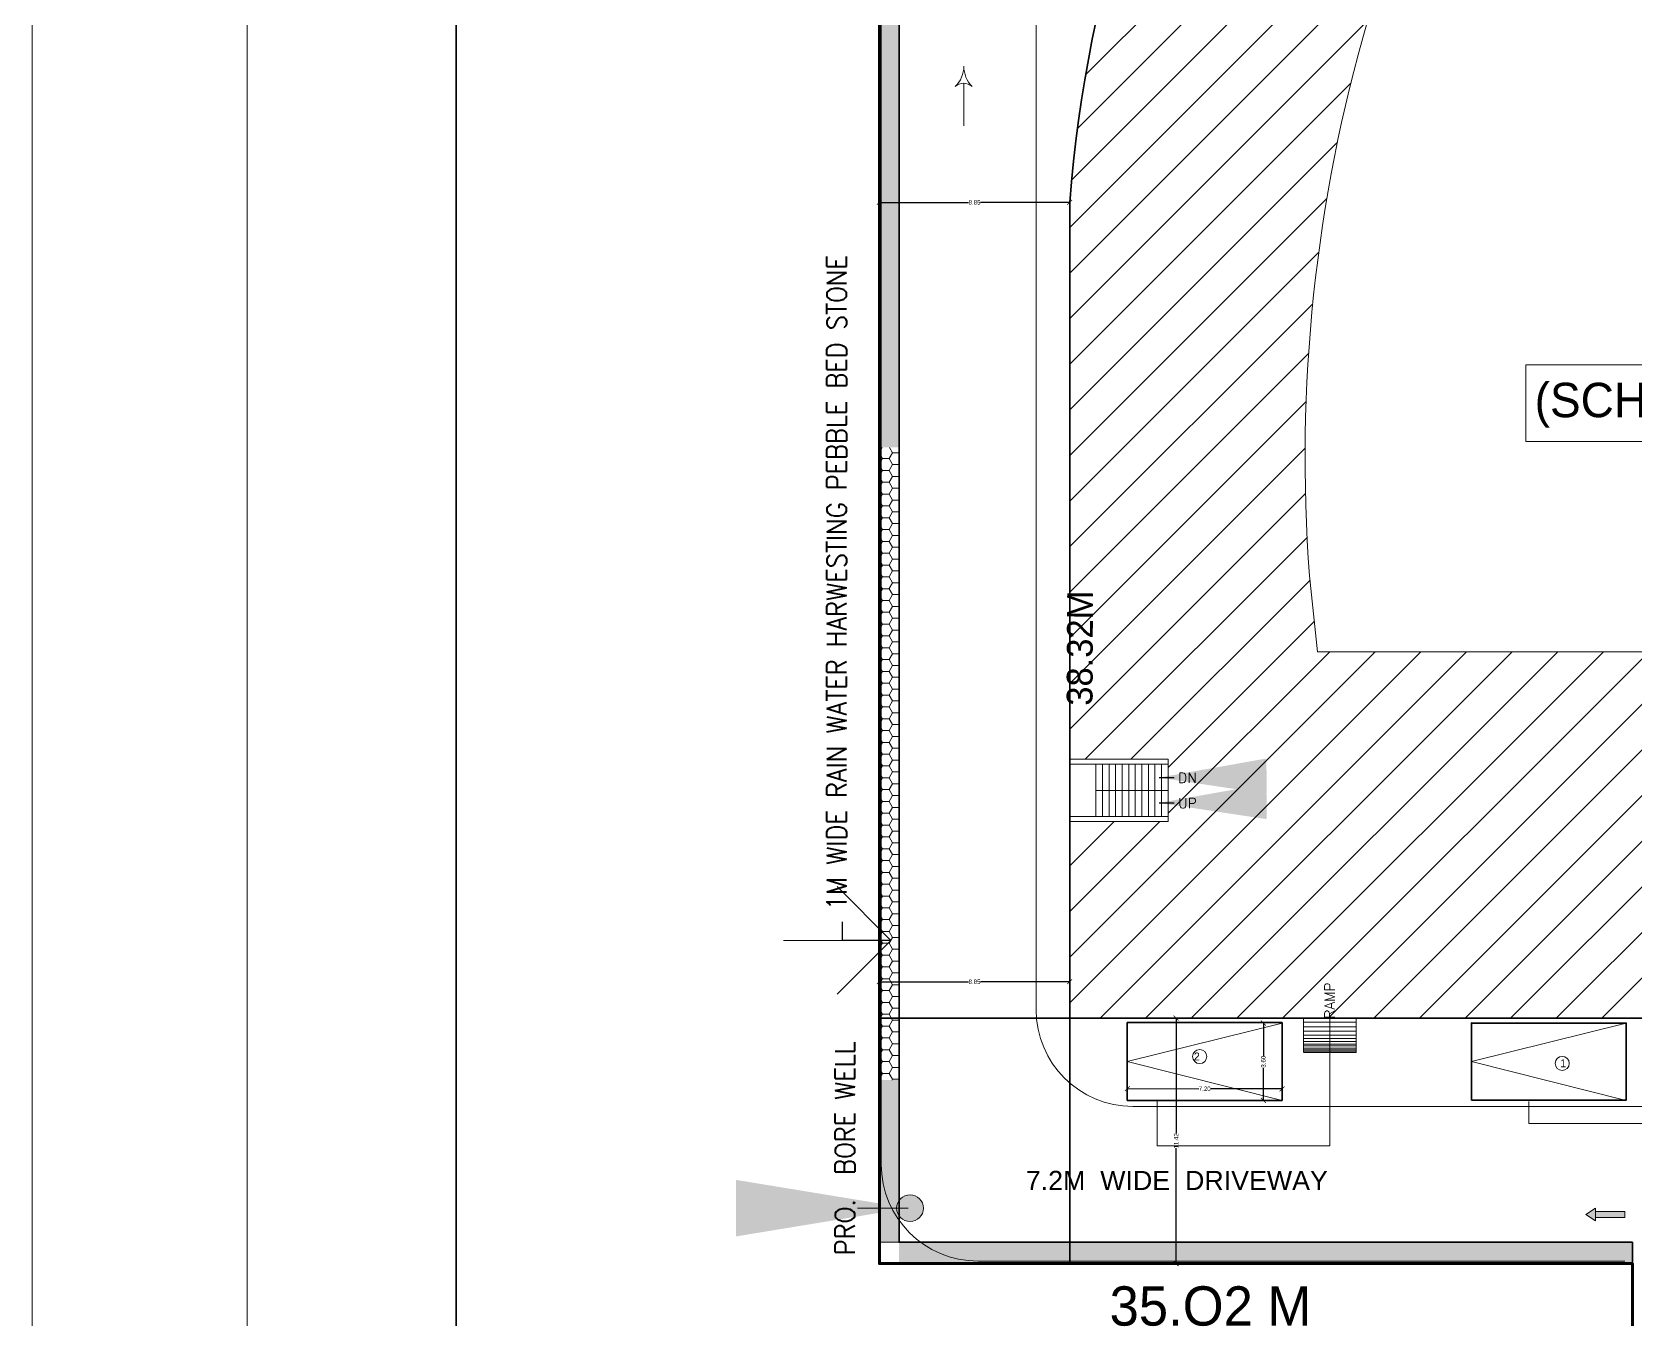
# Model space of a CAD drawing. Header units: metres. Extents: x 43 to 977, y 102 to 459.
# Drawn here: x 42.9 to 117.5, y 225.7 to 285.5 of the extents above; entities that cross this region are included whole.
import ezdxf

# ---------------------------------------------------------------- set-up
doc = ezdxf.new("R2010")
doc.units = ezdxf.units.M
doc.header["$MEASUREMENT"] = 0
doc.header["$PDMODE"] = 3
doc.layers.get('0').update_dxf_attribs({"lineweight": 0})
doc.layers.get('Defpoints').update_dxf_attribs({"lineweight": 0})
for name, color, linetype, lineweight in [('6A', 30, 'Continuous', 0), ('BLK_1_LVL_0_BLDG_FOOT_PRINT', 4, 'Continuous', 35), ('BLK_1_LVL_0_FRONT_SETBACK', 4, 'Continuous', 35), ('BLK_1_LVL_0_SIDE_SETBACK1', 4, 'Continuous', 35), ('BO', 7, 'Continuous', 0), ('DA_PARKING', 4, 'Continuous', 35), ('ele', 8, 'Continuous', 0), ('FLOOR 03', 120, 'Continuous', 0), ('FLOOR-GROUND', 231, 'Continuous', 0), ('hatch', 7, 'Continuous', 0), ('ILAND', 7, 'Continuous', 0), ('PARKING_SLOT', 4, 'Continuous', 35), ('PLOT_BOUNDARY', 4, 'Continuous', 35), ('RWH', 4, 'Continuous', 35), ('Staircase', 140, 'Continuous', 0), ('TE', 9, 'Continuous', 0), ('TEXT', 130, 'Continuous', 0), ('WALL', 7, 'Continuous', 0), ('WIN', 13, 'Continuous', 0)]:
    doc.layers.add(name, color=color, linetype=linetype, lineweight=lineweight)
doc.styles.add('AR', font='arial.ttf')
doc.styles.add('ARIAL NARROW', font='')
doc.styles.get("Standard").update_dxf_attribs({"font": 'romans.shx'})
doc.styles.add('visa', font='swissc.ttf')
doc.styles.get('ARIAL NARROW').set_extended_font_data('Lydian BT')
doc.dimstyles.new('Copy of S-2', dxfattribs={"dimtxt": 10.5, "dimasz": 5, "dimexe": 2, "dimexo": 50, "dimgap": 5, "dimtad": 0, "dimtoh": 1, "dimdec": 1, "dimzin": 0, "dimdsep": 46, "dimlunit": 4, "dimtxsty": 'ARIAL NARROW', "dimcen": 0.09, "dimdle": 3, "dimse1": 1, "dimse2": 1, "dimclrd": 35, "dimclre": 35, "dimclrt": 5, "dimadec": 0, "dimazin": 0, "dimtfac": 1, "dimtdec": 1, "dimtofl": 0, "dimtmove": 0, "dimatfit": 3, "dimfxl": 0, "dimtolj": 1, "dimtzin": 0, "dimarcsym": 0})
doc.dimstyles.new('Copy(2) of S-2', dxfattribs={"dimtxt": 10.5, "dimasz": 8, "dimexe": 2, "dimexo": 50, "dimgap": 5, "dimtad": 0, "dimtoh": 1, "dimdec": 1, "dimzin": 0, "dimdsep": 46, "dimlunit": 4, "dimtxsty": 'ARIAL NARROW', "dimcen": 0.09, "dimdle": 3, "dimse1": 1, "dimse2": 1, "dimclrd": 7, "dimclre": 13, "dimclrt": 7, "dimadec": 0, "dimazin": 0, "dimtfac": 1, "dimtdec": 1, "dimtofl": 0, "dimtmove": 0, "dimatfit": 3, "dimfxl": 0, "dimtolj": 1, "dimtzin": 0, "dimlwd": 13, "dimarcsym": 0})
doc.dimstyles.new('Copy(2) of S-A', dxfattribs={"dimtxt": 8, "dimasz": 5, "dimexe": 2, "dimexo": 50, "dimgap": 5, "dimtad": 0, "dimtoh": 1, "dimdec": 1, "dimzin": 0, "dimdsep": 46, "dimlunit": 4, "dimtxsty": 'Standard', "dimblk": 'OPEN90', "dimcen": 0.09, "dimdle": 3, "dimclrd": 4, "dimclre": 4, "dimclrt": 3, "dimadec": 0, "dimazin": 0, "dimtfac": 1, "dimtdec": 1, "dimtofl": 0, "dimtmove": 0, "dimatfit": 3, "dimldrblk": 'OPEN90', "dimfxl": 0, "dimtolj": 1, "dimtzin": 0, "dimarcsym": 0})
doc.dimstyles.new('o3', dxfattribs={"dimscale": 0.23, "dimtxt": 0.9, "dimasz": 1, "dimexe": 5, "dimexo": 9, "dimgap": 0.23, "dimtad": 0, "dimzin": 3, "dimdsep": 46, "dimtxsty": 'visa', "dimblk": 'ARCHTICK', "dimcen": 0.09, "dimse1": 1, "dimse2": 1, "dimclrd": 7, "dimclre": 256, "dimclrt": 7, "dimadec": 0, "dimazin": 0, "dimtfac": 0.23, "dimtofl": 0, "dimtmove": 2, "dimatfit": 1, "dimldrblk": 'ARCHTICK', "dimfxl": 0, "dimtolj": 1, "dimtzin": 0, "dimarcsym": 0})
pattern_1 = [(0, (-28025.38965, 10171.09607), (0.476178375, 0.2749217118), [0.31745225, -0.6349045]), (120, (-28025.38965, 10171.09607), (-0.476178374, 0.2749217136), [0.31745225, -0.6349045]), (60, (-28025.38965, 10171.09607), (1e-09, 0.5498434254), [-0.6349045, 0.31745225])]

# ---------------------------------------------------------------- blocks, each defined once
blk = doc.blocks.new('_Open90')
at = {"color": 0, "linetype": 'ByBlock'}
for p, q in [((-0.5, 0.5), (0, 0)), ((0, 0), (-1, 0)), ((0, 0), (-0.5, -0.5))]:
    blk.add_line(p, q, dxfattribs=at)
blk = doc.blocks.new('_ArchTick')
at = {"color": 0, "const_width": 0.15}
blk.add_lwpolyline([(-0.5, -0.5), (0.5, 0.5)], dxfattribs=at)
blk = doc.blocks.new('*D639')
at = {"layer": 'Defpoints', "color": 0, "lineweight": 30}
for p in [(82.325, 241.337), (82.325, 239.647), (91.178, 239.647)]:
    blk.add_point(p, dxfattribs=at)
at = {"layer": 'WALL', "color": 7, "lineweight": -2}
for p, q in [((82.325, 241.337), (86.472, 241.337)), ((91.178, 241.337), (87.031, 241.337))]:
    blk.add_line(p, q, dxfattribs=at)
at = {"layer": 'WALL', "color": 7, "lineweight": -2, "xscale": 0.23, "yscale": 0.23, "zscale": 0.23, "rotation": 180}
blk.add_blockref('_ArchTick', (82.325, 241.337), dxfattribs=at)
at = {"layer": 'WALL', "color": 7, "lineweight": -2, "xscale": 0.23, "yscale": 0.23, "zscale": 0.23}
blk.add_blockref('_ArchTick', (91.178, 241.337), dxfattribs=at)
at = {"layer": 'WALL', "color": 7, "insert": (86.752, 241.337), "char_height": 0.207, "attachment_point": 5, "style": 'visa'}
blk.add_mtext('\\A1;8.85', dxfattribs=at)
blk = doc.blocks.new('*D30')
at = {"layer": 'Defpoints', "color": 0, "lineweight": 30}
for p in [(82.325, 277.587), (82.325, 277.587), (91.178, 277.587)]:
    blk.add_point(p, dxfattribs=at)
at = {"layer": 'WALL', "color": 7, "lineweight": -2}
for p, q in [((82.325, 277.587), (86.472, 277.587)), ((91.178, 277.587), (87.031, 277.587))]:
    blk.add_line(p, q, dxfattribs=at)
at = {"layer": 'WALL', "color": 7, "lineweight": -2, "xscale": 0.23, "yscale": 0.23, "zscale": 0.23, "rotation": 180}
blk.add_blockref('_ArchTick', (82.325, 277.587), dxfattribs=at)
at = {"layer": 'WALL', "color": 7, "lineweight": -2, "xscale": 0.23, "yscale": 0.23, "zscale": 0.23}
blk.add_blockref('_ArchTick', (91.178, 277.587), dxfattribs=at)
at = {"layer": 'WALL', "color": 7, "insert": (86.752, 277.587), "char_height": 0.207, "attachment_point": 5, "style": 'visa'}
blk.add_mtext('\\A1;8.85', dxfattribs=at)
blk = doc.blocks.new('*D31')
at = {"layer": 'Defpoints', "color": 0, "lineweight": 30}
for p in [(96.124, 239.647), (96.124, 228.226), (96.124, 228.226)]:
    blk.add_point(p, dxfattribs=at)
at = {"layer": 'WALL', "color": 7, "lineweight": -2}
for p, q in [((96.124, 239.647), (96.124, 234.281)), ((96.124, 228.226), (96.124, 233.592))]:
    blk.add_line(p, q, dxfattribs=at)
at = {"layer": 'WALL', "color": 7, "lineweight": -2, "xscale": 0.23, "yscale": 0.23, "zscale": 0.23}
for p, rotation in [((96.124, 239.647), 90), ((96.124, 228.226), 270)]:
    blk.add_blockref('_ArchTick', p, dxfattribs=dict(at, rotation=rotation))
at = {"layer": 'WALL', "color": 7, "insert": (96.124, 233.936), "char_height": 0.207, "attachment_point": 5, "rotation": 90, "style": 'visa'}
blk.add_mtext('\\A1;11.42', dxfattribs=at)
blk = doc.blocks.new('*D646')
at = {"layer": 'Defpoints', "color": 0, "lineweight": 30, "ltscale": 20}
for p in [(100.182, 239.416), (101.052, 239.416), (101.052, 235.816)]:
    blk.add_point(p, dxfattribs=at)
at = {"layer": 'TEXT', "color": 7, "lineweight": -2, "ltscale": 20}
for p, q in [((100.182, 239.416), (100.182, 237.897)), ((100.182, 235.816), (100.182, 237.335))]:
    blk.add_line(p, q, dxfattribs=at)
at = {"layer": 'TEXT', "color": 7, "lineweight": -2, "ltscale": 20, "xscale": 0.23, "yscale": 0.23, "zscale": 0.23}
for p, rotation in [((100.182, 239.416), 90), ((100.182, 235.816), 270)]:
    blk.add_blockref('_ArchTick', p, dxfattribs=dict(at, rotation=rotation))
at = {"layer": 'TEXT', "color": 7, "ltscale": 20, "insert": (100.182, 237.616), "char_height": 0.207, "attachment_point": 5, "rotation": 90, "style": 'visa'}
blk.add_mtext('\\A1;3.60', dxfattribs=at)
blk = doc.blocks.new('*D647')
at = {"layer": 'Defpoints', "color": 0, "lineweight": 30, "ltscale": 20}
for p in [(93.854, 236.365), (93.852, 235.833), (101.052, 235.816)]:
    blk.add_point(p, dxfattribs=at)
at = {"layer": 'TEXT', "color": 7, "lineweight": -2, "ltscale": 20}
for p, q in [((93.854, 236.365), (97.173, 236.357)), ((101.054, 236.348), (97.734, 236.356))]:
    blk.add_line(p, q, dxfattribs=at)
at = {"layer": 'TEXT', "color": 7, "lineweight": -2, "ltscale": 20, "xscale": 0.23, "yscale": 0.23, "zscale": 0.23}
for p, rotation in [((93.854, 236.365), 179.8633524936566), ((101.054, 236.348), 359.8633524936566)]:
    blk.add_blockref('_ArchTick', p, dxfattribs=dict(at, rotation=rotation))
at = {"layer": 'TEXT', "color": 7, "ltscale": 20, "insert": (97.454, 236.357), "char_height": 0.207, "attachment_point": 5, "rotation": 359.86335, "style": 'visa'}
blk.add_mtext('\\A1;7.20', dxfattribs=at)

msp = doc.modelspace()

# ---------------------------------------------------------------- hatches: boundary and pattern name
at = {"layer": 'ele', "lineweight": 13, "ltscale": 3}
h = msp.add_hatch(dxfattribs=at)
h.set_pattern_fill('HONEY', color=256, scale=2.539618, style=0)
h.set_pattern_definition(pattern_1)
h.paths.add_polyline_path([(83.23955, 319.82893), (82.32529, 319.82893), (82.32529, 266.18665), (83.23955, 266.18665)])
h = msp.add_hatch(dxfattribs=at)
h.set_pattern_fill('HONEY', color=256, scale=2.539618, style=0)
h.set_pattern_definition(pattern_1)
h.paths.add_polyline_path([(83.23955, 266.18665), (82.32529, 266.18665), (82.32529, 236.75903), (83.23955, 236.75903)])
h = msp.add_hatch(dxfattribs=at)
h.set_pattern_fill('HONEY', color=256, scale=2.539618, style=0)
h.set_pattern_definition(pattern_1)
h.paths.add_polyline_path([(83.23955, 236.75903), (82.32529, 236.75903), (82.32529, 232.26391), (82.32529, 229.21637), (83.23955, 229.21637)])
h.paths.add_polyline_path([(117.34097, 228.22591), (117.34097, 229.21637), (83.23955, 229.21637), (83.23955, 228.22591)])
at = {"layer": 'TE', "ltscale": 45}
h = msp.add_hatch(dxfattribs=at)
h.set_pattern_fill('ANSI31', color=256, scale=12)
h.set_pattern_definition([(45, (-323199.068, -35507.0351), (-1.060660172, 1.060660172), [])])
h.paths.add_polyline_path([(91.17815, 277.58731, -0.06867483), (95.0402, 295.19823), (100.58273, 292.62276), (100.50862, 292.46327), (100.71367, 292.36799), (100.78778, 292.52747), (100.80896, 292.57304), (101.73002, 294.55521), (101.45661, 294.68225), (101.18321, 294.80929), (100.90981, 294.93633), (100.63641, 295.06338), (100.36301, 295.19042), (100.08961, 295.31746), (99.8162, 295.44451), (99.5428, 295.57155), (99.2694, 295.69859), (98.996, 295.82563), (98.7226, 295.95268), (98.44919, 296.07972), (97.52813, 294.09756), (95.05764, 295.24553, -0.01776211), (96.83528, 299.57873, -0.00085724), (96.92883, 299.78459), (102.87588, 297.02115), (102.26995, 295.71716), (101.99655, 295.84421), (101.72315, 295.97125), (101.44974, 296.09829), (101.17634, 296.22534), (100.90294, 296.35238), (100.62954, 296.47942), (100.35614, 296.60646), (100.08273, 296.73351), (99.80933, 296.86055), (99.53593, 296.98759), (99.26253, 297.11464), (98.98913, 297.24168), (98.57624, 296.35312), (98.84964, 296.22608), (99.12304, 296.09904), (99.39644, 295.97199), (99.66984, 295.84495), (99.94325, 295.71791), (100.21665, 295.59086), (100.49005, 295.46382), (100.76345, 295.33678), (101.03685, 295.20974), (101.31026, 295.08269), (101.58366, 294.95565), (101.85706, 294.82861), (102.26995, 295.71716), (102.87588, 297.02115), (96.92883, 299.78459, -0.02864471), (100.45195, 306.46156, -0.03969234), (107.60905, 316.87769, -0.00203914), (108.02069, 317.38109, -0.00474974), (108.99534, 318.54052, -0.01761821), (112.79819, 322.67404), (100.6364, 334.83589), (126.26147, 360.46096), (132.67717, 354.04527), (132.51614, 353.88424), (132.4078, 353.7759), (129.28314, 350.65124), (129.44476, 350.48962), (130.30436, 349.63003), (131.16395, 348.77043), (131.32557, 348.60881), (134.7196, 352.00284), (151.88655, 334.83589), (139.73598, 322.68532, -0.07802899), (154.40021, 302.09226, -0.0779781), (162.04496, 278.01254), (162.04759, 277.99595), (162.04759, 262.35059), (157.10482, 262.35099), (157.10482, 262.12488), (157.10482, 259.71304), (157.40629, 259.71304), (157.70777, 259.71304), (158.00925, 259.71304), (158.31073, 259.71304), (158.6122, 259.71304), (158.91368, 259.71304), (159.21516, 259.71304), (159.51663, 259.71304), (159.81811, 259.71304), (160.11959, 259.71304), (160.42107, 259.71304), (160.72254, 259.71304), (160.72254, 260.5826), (160.72254, 262.12459), (162.04759, 262.12448), (162.04759, 257.22585), (160.72254, 257.22585), (160.72254, 259.41156), (160.42107, 259.41156), (160.11959, 259.41156), (159.81811, 259.41156), (159.51663, 259.41156), (159.21516, 259.41156), (158.91368, 259.41156), (158.6122, 259.41156), (158.31073, 259.41156), (158.00925, 259.41156), (157.70777, 259.41156), (157.40629, 259.41156), (157.10482, 259.41156), (157.10482, 257.22585), (157.10482, 256.99974), (162.04759, 256.99974), (162.04759, 239.64703), (133.49294, 239.64703), (119.21746, 239.64703), (104.49117, 239.64703), (103.27278, 239.64703), (102.05314, 239.64703), (91.17815, 239.64703), (91.17815, 248.78965), (95.74946, 248.78965), (95.74946, 249.01822), (95.74946, 249.02158), (95.74946, 250.23724), (95.74946, 251.45289), (95.74946, 251.45625), (95.74946, 251.68482), (91.17815, 251.68482)])
h.paths.add_polyline_path([(102.32816, 260.21923), (102.70506, 256.68827), (149.82721, 256.68827), (149.93199, 257.36773, 0.19162182), (135.92656, 309.22222), (130.41311, 309.19492), (130.41801, 303.28228), (122.11427, 303.28228), (122.10941, 309.16642), (116.60112, 309.21609, 0.18139381), (102.32816, 260.21923)], flags=16)
h.paths.add_polyline_path([(112.38592, 270.03447), (112.38592, 266.4629), (131.9988, 266.4629), (131.9988, 270.03447)], flags=0)
h.paths.add_polyline_path([(123.47763, 285.64241), (123.47763, 283.20184), (128.64004, 283.20184), (128.64004, 285.64241)], flags=8)
h.paths.add_polyline_path([(121.03609, 282.76555), (121.03609, 280.30227), (130.15144, 280.30227), (130.15144, 282.76555)], flags=8)
h.paths.add_polyline_path([(122.93749, 279.78343), (122.93749, 277.32015), (128.50666, 277.32015), (128.50666, 279.78343)], flags=8)
h.paths.add_polyline_path([(112.38883, 270.08228), (112.38883, 266.83846), (131.74515, 266.83846), (131.74515, 270.08228)], flags=8)
h.paths.add_polyline_path([(122.11536, 317.9793), (122.11536, 312.55271), (122.16561, 312.55271), (130.07939, 312.55271), (130.12963, 312.55271), (130.12963, 317.9793), (130.07939, 317.9793), (127.96905, 317.9793), (127.96905, 317.67782), (127.96905, 317.37634), (127.96905, 317.07486), (127.96905, 316.77339), (127.96905, 316.47191), (127.96905, 316.17043), (127.96905, 315.86895), (127.96905, 315.56748), (127.96905, 315.266), (127.96905, 314.96452), (127.96905, 314.66305), (127.96905, 314.36157), (130.07939, 314.36157), (130.07939, 312.55271), (122.16561, 312.55271), (122.16561, 314.36157), (124.27595, 314.36157), (124.27595, 314.66305), (124.27595, 314.96452), (124.27595, 315.266), (124.27595, 315.56748), (124.27595, 315.86895), (124.27595, 316.17043), (124.27595, 316.47191), (124.27595, 316.77339), (124.27595, 317.07486), (124.27595, 317.37634), (124.27595, 317.67782), (124.27595, 317.9793), (122.16561, 317.9793)], flags=16)
h.paths.add_polyline_path([(123.20216, 314.96452), (122.96144, 315.266), (122.72073, 314.96452), (122.96144, 314.96452)], flags=0)
h.paths.add_polyline_path([(129.52427, 314.96452), (129.28355, 315.266), (129.04284, 314.96452), (129.28355, 314.96452)], flags=0)
h.paths.add_polyline_path([(129.28355, 314.96452), (129.28355, 315.266), (129.52427, 314.96452)], flags=0)
h.paths.add_polyline_path([(137.04442, 340.1963), (138.30419, 339.05243), (142.755, 343.6442), (141.62366, 344.77554)], flags=16)
h.paths.add_polyline_path([(151.72332, 292.57304), (151.74449, 292.52747), (151.8186, 292.36799), (152.02365, 292.46327), (151.94954, 292.62276), (151.92837, 292.66832), (152.27012, 292.82713), (152.54352, 292.95417), (152.81692, 293.08121), (153.09033, 293.20826), (153.36373, 293.3353), (153.63713, 293.46234), (153.91053, 293.58938), (154.18393, 293.71643), (154.45734, 293.84347), (154.73074, 293.97051), (155.00414, 294.09756), (154.08308, 296.07972), (153.80968, 295.95268), (153.53627, 295.82563), (153.26287, 295.69859), (152.98947, 295.57155), (152.71607, 295.44451), (152.44267, 295.31746), (152.16926, 295.19042), (151.89586, 295.06338), (151.62246, 294.93633), (151.34906, 294.80929), (150.80225, 294.55521)], flags=16)
h.paths.add_polyline_path([(126.81382, 247.18969), (127.04239, 247.18969), (129.4737, 247.18969), (129.70226, 247.18969), (129.70226, 247.57064), (129.70226, 251.60863), (129.70226, 251.98957), (129.4737, 251.98957), (128.25804, 251.98957), (127.04239, 251.98957), (126.81382, 251.98957), (126.81382, 251.60863), (126.81382, 247.57064)], flags=16)
h.paths.add_polyline_path([(127.04239, 247.41826), (129.4737, 247.41826), (129.4737, 247.57064), (129.4737, 248.63728), (129.4737, 248.94203), (129.4737, 249.24678), (129.4737, 249.55154), (129.4737, 249.85629), (129.4737, 250.16105), (129.4737, 250.4658), (129.4737, 250.77056), (129.4737, 251.07531), (129.4737, 251.38006), (129.4737, 251.60863), (129.4737, 251.68482), (128.25804, 251.68482), (127.04239, 251.68482), (127.04239, 251.60863), (127.04239, 251.38006), (127.04239, 251.07531), (127.04239, 250.77056), (127.04239, 250.4658), (127.04239, 250.16105), (127.04239, 249.85629), (127.04239, 249.55154), (127.04239, 249.24678), (127.04239, 248.94203), (127.04239, 248.63728), (127.04239, 247.57064)], flags=0)
h.paths.add_polyline_path([(150.67521, 294.82861), (150.94861, 294.95565), (151.22202, 295.08269), (151.49542, 295.20974), (151.76882, 295.33678), (152.04222, 295.46382), (152.31562, 295.59086), (152.58903, 295.71791), (152.86243, 295.84495), (153.13583, 295.97199), (153.40923, 296.09904), (153.68263, 296.22608), (153.95604, 296.35312), (153.54315, 297.24168), (153.26974, 297.11464), (152.99634, 296.98759), (152.72294, 296.86055), (152.44954, 296.73351), (152.17614, 296.60646), (151.90273, 296.47942), (151.62933, 296.35238), (151.35593, 296.22534), (151.08253, 296.09829), (150.80913, 295.97125), (150.53572, 295.84421), (150.26232, 295.71716)], flags=16)
h.paths.add_polyline_path([(119.14222, 245.81118), (119.14222, 244.38956), (132.5248, 244.38956), (132.5248, 245.81118)], flags=8)
h.paths.add_polyline_path([(120.87811, 325.04393), (120.87811, 323.59813), (131.45718, 323.59813), (131.45718, 325.04393)], flags=8)
h.paths.add_polyline_path([(155.59975, 262.1032), (155.59975, 261.16488), (156.99012, 261.16488), (156.99012, 262.1032)], flags=8)
h.paths.add_polyline_path([(124.62103, 315.90543), (124.93297, 315.90164), (124.96243, 318.32239), (124.65049, 318.32619)], flags=8)
h.paths.add_polyline_path([(124.35845, 319.0436), (124.35845, 318.40467), (125.3052, 318.40467), (125.3052, 319.0436)], flags=8)
h.paths.add_polyline_path([(102.38741, 295.88713), (102.38741, 295.2482), (103.33415, 295.2482), (103.33415, 295.88713)], flags=8)
h.paths.add_polyline_path([(139.07243, 342.05004), (139.07243, 341.34413), (140.95517, 341.34413), (140.95517, 342.05004)], flags=8)
h.paths.add_polyline_path([(149.99781, 294.93199), (150.13591, 294.65226), (152.30671, 295.72397), (152.1686, 296.00371)], flags=8)
h.paths.add_polyline_path([(149.36752, 295.88713), (149.36752, 295.2482), (150.31426, 295.2482), (150.31426, 295.88713)], flags=8)
h.paths.add_polyline_path([(96.19098, 249.99332), (96.19098, 249.28252), (97.24423, 249.28252), (97.24423, 249.99332)], flags=8)
h.paths.add_polyline_path([(96.19098, 251.17113), (96.19098, 250.46032), (97.22202, 250.46032), (97.22202, 251.17113)], flags=8)
h.paths.add_polyline_path([(127.40294, 252.84202), (127.40294, 252.36814), (128.10511, 252.36814), (128.10511, 252.84202)], flags=8)
h.paths.add_polyline_path([(128.63818, 252.84202), (128.63818, 252.36814), (129.32555, 252.36814), (129.32555, 252.84202)], flags=8)
h.paths.add_polyline_path([(128.91161, 349.84542), (128.91161, 349.13461), (129.96486, 349.13461), (129.96486, 349.84542)], flags=8)
h.paths.add_polyline_path([(129.74444, 349.01258), (129.74444, 348.30178), (130.77548, 348.30178), (130.77548, 349.01258)], flags=8)
h.paths.add_polyline_path([(124.7363, 241.53012), (124.7282, 239.68268), (130.49853, 239.65737), (130.50663, 241.50481)], flags=8)
h.paths.add_polyline_path([(107.06265, 331.42937), (105.73906, 330.14048), (109.61309, 326.16216), (110.93668, 327.45105)], flags=8)
h.paths.add_polyline_path([(111.9074, 345.83379), (113.16327, 344.47883), (117.40012, 348.40584), (116.14424, 349.7608)], flags=8)
h.paths.add_polyline_path([(136.99224, 349.09609), (135.67836, 347.79732), (139.73953, 343.68889), (141.05342, 344.98767)], flags=8)
h.paths.add_polyline_path([(160.14384, 264.91492), (161.99129, 264.90682), (162.01663, 270.68364), (160.16918, 270.69174)], flags=8)
h.paths.add_polyline_path([(94.46202, 311.65734), (94.46202, 310.42534), (103.43465, 310.42534), (103.43465, 311.65734)], flags=24)
h.paths.add_polyline_path([(100.36367, 296.00371), (100.22556, 295.72397), (102.39636, 294.65226), (102.53446, 294.93199)], flags=24)
h.paths.add_polyline_path([(156.97285, 259.2463), (156.98812, 258.93471), (159.40615, 259.05321), (159.39088, 259.36481)], flags=24)
h.paths.add_polyline_path([(102.91115, 238.99912), (103.61826, 238.99912), (103.61826, 240.97791), (102.91115, 240.97791)], flags=24)
h.paths.add_polyline_path([(90.72716, 254.00341), (92.57461, 253.99531), (92.59995, 259.77213), (90.7525, 259.78023)], flags=24)
h.paths.add_polyline_path([(97.73608, 301.95905), (99.29731, 300.97128), (102.38858, 305.85725), (100.82734, 306.84501)], flags=24)
h.paths.add_polyline_path([(157.6124, 290.06676), (159.26803, 290.88652), (156.70254, 296.06791), (155.04691, 295.24815)], flags=24)
h.paths.add_polyline_path([(142.83889, 328.3919), (144.09477, 327.03695), (148.16738, 330.81173), (146.9115, 332.16669)], flags=24)
at = {"layer": 'TEXT', "lineweight": -2}
h = msp.add_hatch(color=256, dxfattribs=at)
h.paths.add_polyline_path([(115.17272, 230.51041), (115.62649, 230.80212), (115.62649, 230.2187)])
h.paths.add_polyline_path([(115.62649, 230.65627), (116.98317, 230.65627), (116.98317, 230.36456), (115.62649, 230.36456)])
at = {"layer": 'WALL'}
msp.add_hatch(color=256, dxfattribs=at).paths.add_polyline_path([(84.3758, 230.80417, 1), (83.1295, 230.80417, 1)])
msp.add_hatch(color=256, dxfattribs=at).paths.add_polyline_path([(84.3758, 230.80417, 1), (83.1295, 230.80417, 1)])

# ---------------------------------------------------------------- linework, layer by layer
at = {"layer": 'BLK_1_LVL_0_BLDG_FOOT_PRINT', "color": 1, "lineweight": 35}
msp.add_lwpolyline([(126.2631, 360.46096), (100.63803, 334.83589), (112.79982, 322.67404, 0.02441008), (107.61068, 316.87769, 0.03969234), (100.45358, 306.46156, 0.11653594), (91.17978, 277.58731), (91.17978, 239.64703), (162.05085, 239.64703), (162.04922, 277.99595, 0.15701398), (139.73761, 322.68532), (151.88818, 334.83589)], format="xyb", close=True, dxfattribs=at)
at = {"layer": 'BLK_1_LVL_0_FRONT_SETBACK', "color": 2, "lineweight": 35, "ltscale": 20}
msp.add_lwpolyline([(162.00638, 239.64703), (91.17978, 239.64703), (91.17978, 228.2272), (117.3426, 228.2272), (117.3426, 166.57226), (162.05085, 186.0078), (162.09531, 186.0078)], close=True, dxfattribs=at)
at = {"layer": 'BLK_1_LVL_0_SIDE_SETBACK1', "color": 171, "lineweight": 35, "ltscale": 20}
msp.add_lwpolyline([(112.79982, 322.67404), (100.63803, 334.83589), (82.32691, 334.83589), (82.32691, 239.64703), (91.17978, 239.64703), (91.17978, 277.58731, -0.11653594), (100.45358, 306.46156, -0.03969234), (107.61068, 316.87769, -0.02441008)], format="xyb", close=True, dxfattribs=at)
at = {"layer": 'BO', "lineweight": -3, "ltscale": 20}
msp.add_line((62.64599, 428.8535), (62.64599, 121.45762), dxfattribs=at)
msp.add_lwpolyline([(62.64599, 428.8535), (356.36337, 428.8535), (356.36337, 121.45762), (62.64599, 121.45762)], close=True, dxfattribs=at)
at = {"layer": 'DA_PARKING', "color": 1, "lineweight": 35, "ltscale": 20}
for points in [[(93.85234, 239.4329), (101.05227, 239.4329), (101.05227, 235.81573), (93.85234, 235.81573)], [(109.85565, 235.8329), (117.05558, 235.8329), (117.05558, 239.41573), (109.85565, 239.41573)]]:
    msp.add_lwpolyline(points, close=True, dxfattribs=at)
at = {"layer": 'FLOOR 03', "color": 30, "ltscale": 20}
msp.add_lwpolyline([(117.34097, 166.57067), (117.34097, 228.22561), (82.32529, 228.22561), (82.32529, 397.71801)], dxfattribs=at)
at = {"layer": 'FLOOR 03', "color": 42, "ltscale": 20}
for points in [[(83.23955, 229.21637), (82.32529, 229.21637), (82.32529, 397.71801), (83.23955, 397.71801)], [(82.32529, 229.21637), (117.34097, 229.21637), (117.34097, 228.22561), (82.32529, 228.22561)]]:
    msp.add_lwpolyline(points, close=True, dxfattribs=at)
at = {"layer": 'FLOOR-GROUND', "color": 6, "ltscale": 20}
for p, q in [((82.32529, 228.45529), (82.32529, 397.71801)), ((82.32529, 397.71801), (82.32529, 232.26391)), ((82.32529, 397.71801), (82.32529, 232.26391)), ((82.32529, 228.22561), (82.32529, 397.71801)), ((82.32529, 228.22561), (117.34097, 228.22561)), ((117.34097, 228.22561), (82.32529, 228.22561)), ((117.34097, 166.57067), (117.34097, 228.22561))]:
    msp.add_line(p, q, dxfattribs=at)
at = {"layer": 'FLOOR-GROUND', "color": 2, "ltscale": 20}
msp.add_lwpolyline([(117.34097, 166.57067), (117.34097, 228.22561), (82.32529, 228.22561), (82.32529, 397.71801)], dxfattribs=at)
at = {"layer": 'FLOOR-GROUND', "color": 7, "lineweight": 80, "ltscale": 20}
msp.add_lwpolyline([(117.34097, 166.57067), (117.34097, 228.22561), (82.32529, 228.22561), (82.32529, 397.71801)], dxfattribs=at)
at = {"layer": 'FLOOR-GROUND', "color": 231, "ltscale": 20}
for points in [[(101.05227, 239.41573), (93.85234, 239.4329), (93.85234, 235.8329), (101.05227, 235.81573)], [(117.05558, 239.41573), (109.85565, 239.4329), (109.85565, 235.8329), (117.05558, 235.81573)]]:
    msp.add_lwpolyline(points, close=True, dxfattribs=at)
for points in [[(95.23944, 235.82959), (95.23944, 233.70476), (103.27278, 233.70476), (103.27278, 239.71693)], [(112.52777, 235.75968), (112.52777, 234.7446), (119.21746, 234.7446), (119.21746, 239.64703)]]:
    msp.add_lwpolyline(points, dxfattribs=at)
at = {"layer": 'hatch'}
for p, q in [((102.05314, 239.64705), (102.05314, 238.05241)), ((102.05314, 239.45615), (104.49117, 239.45615)), ((104.49117, 239.64705), (104.49117, 238.05241)), ((102.05314, 239.244), (104.49117, 239.244)), ((102.05314, 239.03185), (104.49117, 239.03185)), ((102.05314, 238.8467), (104.49117, 238.8467)), ((102.05314, 238.69396), (104.49117, 238.69396)), ((102.05314, 238.55301), (104.49117, 238.55301)), ((102.05314, 238.43599), (104.49117, 238.43599)), ((102.05314, 238.34823), (104.49117, 238.34823)), ((102.05314, 238.23848), (104.49117, 238.23848)), ((102.05314, 238.17005), (104.49117, 238.17005)), ((102.05314, 238.10622), (104.49117, 238.10622)), ((102.05314, 238.04707), (104.49117, 238.04707)), ((104.49117, 238.04707), (104.49117, 238.05241))]:
    msp.add_line(p, q, dxfattribs=at)
at = {"layer": 'PARKING_SLOT', "color": 30, "lineweight": 35, "ltscale": 20}
for points in [[(93.85234, 239.4329), (101.05227, 239.4329), (101.05227, 235.81573), (93.85234, 235.81573)], [(109.85565, 235.8329), (117.05558, 235.8329), (117.05558, 239.41573), (109.85565, 239.41573)]]:
    msp.add_lwpolyline(points, close=True, dxfattribs=at)
at = {"layer": 'PLOT_BOUNDARY', "color": 70, "lineweight": 35, "ltscale": 20}
msp.add_lwpolyline([(117.3426, 166.57226), (117.3426, 228.2272), (82.32691, 228.2272), (82.32691, 397.7196), (177.50114, 397.7196), (177.21386, 376.99535), (177.21386, 284.04533), (177.5601, 192.75116)], close=True, dxfattribs=at)
at = {"layer": 'RWH', "color": 130, "lineweight": 35, "ltscale": 20}
msp.add_lwpolyline([(117.34097, 228.22561), (117.34097, 229.21637), (83.23955, 229.21637), (83.23955, 396.80374), (176.46541, 396.80374), (176.29796, 382.42939), (177.28757, 382.42858), (177.4691, 395.52431), (177.50114, 397.71801), (82.32529, 397.71801), (82.32529, 228.22561)], close=True, dxfattribs=at)
at = {"layer": 'Staircase'}
for p, q in [((92.39717, 249.02158), (92.39717, 251.45289)), ((92.70192, 249.02158), (92.70192, 251.45289)), ((93.00667, 249.02158), (93.00667, 251.45289)), ((93.31143, 249.02158), (93.31143, 251.45289)), ((93.61618, 249.02158), (93.61618, 251.45289)), ((93.92094, 249.02158), (93.92094, 251.45289)), ((94.22569, 249.02158), (94.22569, 251.45289)), ((94.53044, 249.02158), (94.53044, 251.45289)), ((94.8352, 249.02158), (94.8352, 251.45289)), ((95.13995, 249.02158), (95.13995, 251.45289)), ((95.44471, 249.02158), (95.44471, 251.45289)), ((95.74946, 249.02158), (95.74946, 251.45289)), ((92.39717, 250.23724), (95.74946, 250.23724))]:
    msp.add_line(p, q, dxfattribs=at)
at = {"layer": 'TE', "ltscale": 2.5}
msp.add_line((86.2477, 283.1253), (86.2477, 281.1441), dxfattribs=at)
for centre, radius, start, end in [((84.91174, 283.93436), 1.34324, 314.5208518, 359.4803077), ((87.59811, 283.91), 1.34324, 179.4803077, 224.4397636), ((86.24241, 282.54256), 0.58276, 47.1072665, 131.8533488)]:
    msp.add_arc(centre, radius, start, end, dxfattribs=at)
at = {"layer": 'TEXT', "color": 5}
for p, q in [((83.23955, 236.75903), (83.23955, 396.80374)), ((83.23955, 229.21637), (83.23955, 389.18489)), ((117.34097, 229.21637), (82.32529, 229.21637)), ((117.34097, 229.21637), (89.78363, 229.21637))]:
    msp.add_line(p, q, dxfattribs=at)
at = {"layer": 'TEXT'}
msp.add_line((117.34097, 228.22591), (117.34097, 229.21637), dxfattribs=at)
at = {"layer": 'TEXT', "color": 4, "linetype": 'Continuous'}
for points in [[(115.62649, 230.80212), (115.62649, 230.2187), (115.16939, 230.51041), (115.16939, 230.51041)], [(116.98317, 230.65627), (116.98317, 230.36456), (115.62649, 230.36456), (115.62649, 230.65627)]]:
    msp.add_lwpolyline(points, close=True, dxfattribs=at)
at = {"layer": 'TEXT'}
for centre in [(97.22034, 237.85635), (114.07826, 237.53771)]:
    msp.add_circle(centre, 0.3281, dxfattribs=at)
at = {"layer": 'WALL'}
for p, q in [((95.74946, 251.68482), (91.17815, 251.68482)), ((95.74946, 251.45625), (91.17815, 251.45625)), ((95.74946, 251.45289), (95.74946, 251.68482)), ((91.17815, 249.01822), (95.74946, 249.01822)), ((95.74946, 249.02158), (95.74946, 248.78965)), ((91.17815, 248.78965), (95.74946, 248.78965))]:
    msp.add_line(p, q, dxfattribs=at)
at = {"layer": 'WALL', "ltscale": 20}
for p, q in [((93.85234, 237.6329), (101.05227, 239.41573)), ((109.85565, 237.6329), (117.05558, 239.41573)), ((93.85234, 237.6329), (101.05227, 235.81573)), ((109.85565, 237.6329), (117.05558, 235.81573))]:
    msp.add_line(p, q, dxfattribs=at)
for points in [[(42.9277, 459.34744), (977.0464, 459.34744), (977.0464, 102.30568), (42.9277, 102.30568)], [(52.9277, 449.34744), (967.0464, 449.34744), (967.0464, 112.30568), (52.9277, 112.30568)]]:
    msp.add_lwpolyline(points, close=True, dxfattribs=at)
at = {"layer": 'WALL', "color": 230}
msp.add_lwpolyline([(91.17815, 239.64703), (162.04759, 239.64703), (162.04759, 277.99595), (162.04496, 278.01254, 0.15696313), (139.73598, 322.68532)], format="xyb", dxfattribs=at)
at = {"layer": 'WALL'}
msp.add_lwpolyline([(130.41801, 303.28228), (130.41311, 309.19492), (135.92656, 309.22222, -0.19162182), (149.93199, 257.36773), (149.82721, 256.68827), (149.82721, 256.68827), (102.70506, 256.68827), (102.32816, 260.21923, -0.18139381), (116.60112, 309.21609), (122.10941, 309.16642), (122.11427, 303.28228), (130.41801, 303.28228), (130.41311, 309.19492), (135.92656, 309.22222)], format="xyb", dxfattribs=at)
msp.add_lwpolyline([(112.38592, 270.03447), (136.87172, 270.03447), (136.87172, 266.4629), (112.38592, 266.4629)], close=True, dxfattribs=at)
msp.add_circle((83.75265, 230.80417), 0.62315, dxfattribs=at)
msp.add_circle((83.75265, 230.80417), 0.62315, dxfattribs=at)
at = {"layer": 'WIN', "color": 7, "lineweight": 9}
for p, q in [((82.41272, 393.10391), (82.41272, 232.83971)), ((89.61272, 333.67021), (89.61272, 240.03971)), ((94.11272, 235.53971), (119.21746, 235.53971)), ((86.91272, 228.33971), (116.98576, 228.33971))]:
    msp.add_line(p, q, dxfattribs=at)
for centre in [(94.11272, 240.03971), (86.91272, 232.83971)]:
    msp.add_arc(centre, 4.5, 180, 270, dxfattribs=at)

# ---------------------------------------------------------------- texts
at = {"layer": '6A', "style": 'AR'}
msp.add_text('7.2M  WIDE  DRIVEWAY', height=0.8914059, dxfattribs=at).set_placement((89.13579, 231.64794))
at = {"layer": 'TEXT', "width": 0.9}
for s, p in [('1M WIDE RAIN WATER HARWESTING PEBBLE BED STONE', (80.79905, 244.66734)), ('PRO.  BORE WELL', (81.183, 228.61889, 0.08695))]:
    msp.add_text(s, height=0.9142625, rotation=90, dxfattribs=at).set_placement(p)
at = {"layer": 'TEXT', "style": 'ARIAL NARROW'}
msp.add_text('38.32M', height=1.2, rotation=89.7486843, dxfattribs=at).set_placement((92.23584, 254.17327))
for s, p in [('2', (96.95275, 237.67729)), ('1', (113.98279, 237.35866))]:
    msp.add_text(s, height=0.3657, dxfattribs=at).set_placement(p)
at = {"layer": 'TEXT', "lineweight": -3, "insert": (103.029, 239.11697), "char_height": 0.4695533, "width": 5.4099723, "attachment_point": 1, "rotation": 90}
msp.add_mtext('{\\W1.5465; }RAMP', dxfattribs=at)
at = {"layer": 'WALL', "style": 'ARIAL NARROW'}
msp.add_text('(SCHOOL BUILDING)', height=1.6, dxfattribs=at).set_placement((112.79424, 267.59444))
at = {"layer": 'WALL', "color": 171, "lineweight": -3, "insert": (97.72009, 226.24193), "char_height": 1.828525, "attachment_point": 5, "style": 'ARIAL NARROW'}
msp.add_mtext('35.O2 M', dxfattribs=at)
at = {"layer": 'WIN', "lineweight": 9}
for s, p in [('DN', (96.2209, 250.5831)), ('UP', (96.2209, 249.4053))]:
    msp.add_text(s, height=0.469553, dxfattribs=at).set_placement(p)

# ---------------------------------------------------------------- dimensions: what is measured, and where the dimension line sits
at = {"layer": 'TEXT', "ltscale": 20}
for p2, distance, picture, middle in [((101.05227, 239.41573), 0.8702, '*D646', (100.18207, 237.61573)), ((93.85234, 235.8329), -0.53243, '*D647', (97.45358, 236.35674))]:
    dim = msp.add_aligned_dim(p1=(101.05227, 235.81573), p2=p2, distance=distance, dimstyle='o3', override={"dimpost": '\\X', "dimfxl": 4, "dimfxlon": 1}, dxfattribs=at)
    dim.commit()
    dim.dimension.update_dxf_attribs({"geometry": picture, "text_midpoint": middle})
at = {"layer": 'WALL'}
for base, p1, p2, picture, middle in [((82.32529, 277.58731), (91.17815, 277.58731), (82.32529, 277.58731), '*D30', (86.75172, 277.58731)), ((82.32529, 241.33674), (91.17815, 239.64703), (82.32529, 239.64703), '*D639', (86.75172, 241.33674))]:
    dim = msp.add_linear_dim(base=base, p1=p1, p2=p2, dimstyle='o3', override={"dimpost": '\\X'}, dxfattribs=at)
    dim.commit()
    dim.dimension.update_dxf_attribs({"geometry": picture, "text_midpoint": middle})
dim = msp.add_linear_dim(base=(96.12422, 228.22561), p1=(96.12422, 239.64703), p2=(96.12422, 228.22561), angle=90, dimstyle='o3', override={"dimpost": '\\X'}, dxfattribs=at)
dim.commit()
dim.dimension.update_dxf_attribs({"geometry": '*D31', "text_midpoint": (96.12422, 233.93632)})

# ---------------------------------------------------------------- leaders
at = {"layer": 'ILAND', "color": 5, "ltscale": 45}
for points in [[(95.33127, 250.83144), (96.03361, 250.84067)], [(95.33127, 249.65364), (96.03361, 249.66287)]]:
    msp.add_leader(points, dimstyle='Copy of S-2', override={"dimgap": 5, "dimtad": 0}, dxfattribs=at)
at = {"layer": 'TEXT'}
msp.add_leader([(82.86417, 243.2607), (80.60791, 243.2607), (80.60791, 244.12126)], dimstyle='Copy(2) of S-A', override={"dimgap": 5, "dimtad": 0}, dxfattribs=at)
at = {"layer": 'WALL'}
msp.add_leader([(83.6586, 230.80472), (81.31231, 230.80472)], dimstyle='Copy(2) of S-2', override={"dimgap": 5, "dimtad": 0}, dxfattribs=at)

doc.saveas('drawing.dxf')
